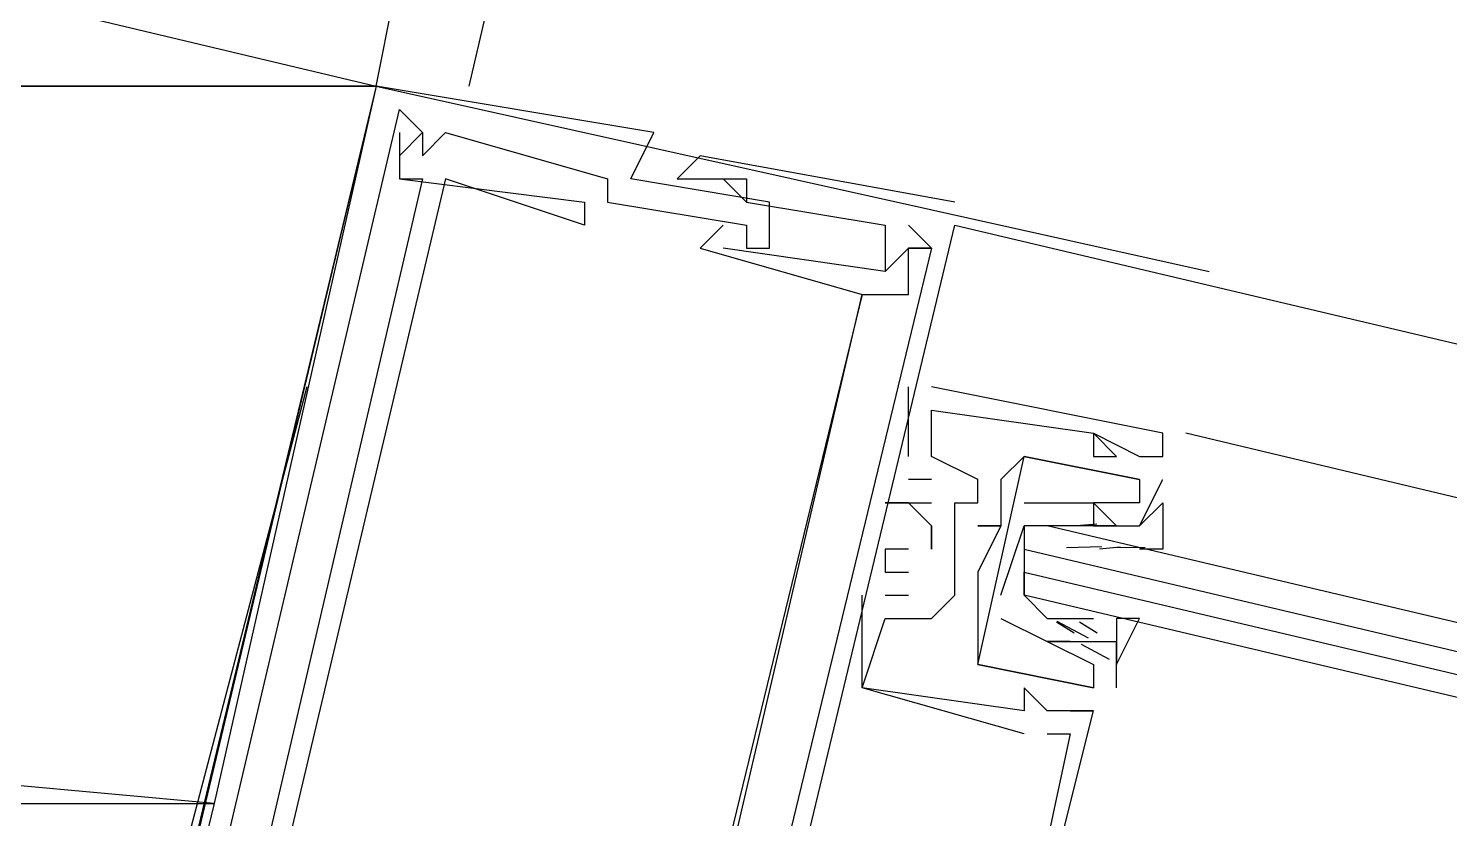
# Model space of a CAD drawing. Header units: feet. Extents: x -84 to 198, y -22 to 181.
# Drawn here: x 77.373 to 78.192, y 17.809 to 18.264 of the extents above; entities that cross this region are included whole.
import ezdxf

# ---------------------------------------------------------------- set-up
doc = ezdxf.new("R2010")
doc.units = ezdxf.units.FT
doc.layers.add('A-LINEA', color=7, linetype='CONTINUOUS')
doc.layers.add('A-MURO-CONCRETO', color=8, linetype='CONTINUOUS')

msp = doc.modelspace()

# ---------------------------------------------------------------- linework, layer by layer
at = {"layer": 'A-LINEA'}
for p, q in [((77.6667, 18.4044), (77.6267, 18.2311)), ((77.5733, 18.2311), (77.6, 18.3644)), ((77.5733, 18.2311), (78.0533, 18.1244)), ((77.5733, 18.2311), (77.5733, 18.2311)), ((77.5733, 18.2311), (77.5733, 18.2311)), ((77.5733, 18.2311), (77.5733, 18.2311)), ((77.5867, 18.2178), (77.5867, 18.2178)), ((77.5867, 18.2178), (77.5867, 18.2178)), ((77.5867, 18.2178), (77.5867, 18.2178)), ((77.5867, 18.2178), (77.5867, 18.2178)), ((77.5867, 18.2178), (77.5867, 18.2178)), ((77.5867, 18.2178), (77.5867, 18.2178)), ((77.5867, 18.2044), (77.5867, 18.2044)), ((77.5867, 18.2044), (77.5867, 18.2044)), ((77.5867, 18.2044), (77.5867, 18.2044)), ((77.6, 18.2044), (77.6, 18.2044)), ((77.6, 18.2044), (77.6, 18.2044)), ((77.6, 18.2044), (77.6, 18.2044)), ((77.6, 18.2044), (77.6, 18.2044)), ((77.6, 18.2044), (77.6, 18.2044)), ((77.6, 18.2044), (77.6, 18.2044)), ((77.6133, 18.2044), (77.6133, 18.2044)), ((77.6133, 18.2044), (77.6133, 18.2044)), ((77.6133, 18.2044), (77.6133, 18.2044)), ((77.7333, 18.2044), (77.7333, 18.2044)), ((77.7333, 18.2044), (77.7333, 18.2044)), ((77.7333, 18.2044), (77.7333, 18.2044)), ((77.5867, 18.1911), (77.5867, 18.1911)), ((77.5867, 18.1911), (77.5867, 18.1911)), ((77.5867, 18.1911), (77.5867, 18.1911)), ((77.6, 18.1911), (77.6, 18.1911)), ((77.6, 18.1911), (77.6, 18.1911)), ((77.6, 18.1911), (77.6, 18.1911)), ((77.76, 18.1911), (77.76, 18.1911)), ((77.76, 18.1911), (77.76, 18.1911)), ((77.76, 18.1911), (77.76, 18.1911)), ((77.5867, 18.1778), (77.5867, 18.1778)), ((77.5867, 18.1778), (77.5867, 18.1778)), ((77.5867, 18.1778), (77.5867, 18.1778)), ((77.5867, 18.1778), (77.5867, 18.1778)), ((77.5867, 18.1778), (77.5867, 18.1778)), ((77.5867, 18.1778), (77.5867, 18.1778)), ((77.6, 18.1778), (77.6, 18.1778)), ((77.6, 18.1778), (77.6, 18.1778)), ((77.6, 18.1778), (77.6, 18.1778)), ((77.6133, 18.1778), (77.6133, 18.1778)), ((77.6133, 18.1778), (77.6133, 18.1778)), ((77.6133, 18.1778), (77.6133, 18.1778)), ((77.7067, 18.1778), (77.7067, 18.1778)), ((77.7067, 18.1778), (77.7067, 18.1778)), ((77.7067, 18.1778), (77.7067, 18.1778)), ((77.72, 18.1778), (77.72, 18.1778)), ((77.72, 18.1778), (77.72, 18.1778)), ((77.72, 18.1778), (77.72, 18.1778)), ((77.7467, 18.1778), (77.7467, 18.1778)), ((77.7467, 18.1778), (77.7467, 18.1778)), ((77.7467, 18.1778), (77.7467, 18.1778)), ((77.76, 18.1778), (77.76, 18.1778)), ((77.76, 18.1778), (77.76, 18.1778)), ((77.76, 18.1778), (77.76, 18.1778)), ((77.7733, 18.1778), (77.7733, 18.1778)), ((77.7733, 18.1778), (77.7733, 18.1778)), ((77.7733, 18.1778), (77.7733, 18.1778)), ((77.7867, 18.1778), (77.7867, 18.1778)), ((77.7867, 18.1778), (77.7867, 18.1778)), ((77.7867, 18.1778), (77.7867, 18.1778)), ((77.6933, 18.1644), (77.6933, 18.1644)), ((77.6933, 18.1644), (77.6933, 18.1644)), ((77.6933, 18.1644), (77.6933, 18.1644)), ((77.7067, 18.1644), (77.7067, 18.1644)), ((77.7067, 18.1644), (77.7067, 18.1644)), ((77.7067, 18.1644), (77.7067, 18.1644)), ((77.7867, 18.1644), (77.7867, 18.1644)), ((77.7867, 18.1644), (77.7867, 18.1644)), ((77.7867, 18.1644), (77.7867, 18.1644)), ((77.7867, 18.1644), (77.7867, 18.1644)), ((77.7867, 18.1644), (77.7867, 18.1644)), ((77.7867, 18.1644), (77.7867, 18.1644)), ((77.8, 18.1644), (77.8, 18.1644)), ((77.8, 18.1644), (77.8, 18.1644)), ((77.8, 18.1644), (77.8, 18.1644)), ((77.9067, 18.1644), (77.9067, 18.1644)), ((77.9067, 18.1644), (77.9067, 18.1644)), ((77.9067, 18.1644), (77.9067, 18.1644)), ((77.6933, 18.1511), (77.6933, 18.1511)), ((77.6933, 18.1511), (77.6933, 18.1511)), ((77.6933, 18.1511), (77.6933, 18.1511)), ((77.7733, 18.1511), (77.7733, 18.1511)), ((77.7733, 18.1511), (77.7733, 18.1511)), ((77.7733, 18.1511), (77.7733, 18.1511)), ((77.7867, 18.1511), (77.7867, 18.1511)), ((77.7867, 18.1511), (77.7867, 18.1511)), ((77.7867, 18.1511), (77.7867, 18.1511)), ((77.8667, 18.1511), (77.8667, 18.1511)), ((77.8667, 18.1511), (77.8667, 18.1511)), ((77.8667, 18.1511), (77.8667, 18.1511)), ((77.88, 18.1511), (77.8933, 18.1378)), ((77.88, 18.1511), (77.88, 18.1511)), ((77.88, 18.1511), (77.8933, 18.1378)), ((77.88, 18.1511), (77.88, 18.1511)), ((77.88, 18.1511), (77.8933, 18.1378)), ((77.88, 18.1511), (77.88, 18.1511)), ((77.9067, 18.1511), (77.9067, 18.1511)), ((77.9067, 18.1511), (77.9067, 18.1511)), ((77.9067, 18.1511), (85.0133, 16.4711)), ((77.9067, 18.1511), (77.9067, 18.1511)), ((77.76, 18.1378), (77.76, 18.1378)), ((77.76, 18.1378), (77.76, 18.1378)), ((77.76, 18.1378), (77.76, 18.1378)), ((77.7733, 18.1378), (77.7733, 18.1378)), ((77.7733, 18.1378), (77.7733, 18.1378)), ((77.7733, 18.1378), (77.7733, 18.1378)), ((77.7867, 18.1378), (77.7867, 18.1378)), ((77.8933, 18.1378), (77.7867, 17.6978)), ((77.7867, 18.1378), (77.7867, 18.1378)), ((77.8933, 18.1378), (77.7867, 17.6978)), ((77.7867, 18.1378), (77.7867, 18.1378)), ((77.8933, 18.1378), (77.7867, 17.6978)), ((77.8, 18.1378), (77.8, 18.1378)), ((77.8, 18.1378), (77.8, 18.1378)), ((77.8, 18.1378), (77.8, 18.1378)), ((77.88, 18.1378), (77.88, 18.1378)), ((77.88, 18.1378), (77.88, 18.1378)), ((77.88, 18.1378), (77.88, 18.1378)), ((77.88, 18.1378), (77.88, 18.1378)), ((77.88, 18.1378), (77.88, 18.1378)), ((77.88, 18.1378), (77.88, 18.1378)), ((77.88, 18.1378), (77.88, 18.1378)), ((77.88, 18.1378), (77.88, 18.1378)), ((77.88, 18.1378), (77.88, 18.1378)), ((77.8933, 18.1378), (77.8933, 18.1378)), ((77.8933, 18.1378), (77.8933, 18.1378)), ((77.8933, 18.1378), (77.8933, 18.1378)), ((77.8667, 18.1244), (77.8667, 18.1244)), ((77.8667, 18.1244), (77.8667, 18.1244)), ((77.8667, 18.1244), (77.8667, 18.1244)), ((77.8667, 18.1244), (77.8667, 18.1244)), ((77.8667, 18.1244), (77.8667, 18.1244)), ((77.8667, 18.1244), (77.8667, 18.1244)), ((77.8533, 18.1111), (77.8533, 18.1111)), ((77.8533, 18.1111), (77.8533, 18.1111)), ((77.8533, 18.1111), (77.8533, 18.1111)), ((77.8533, 18.1111), (77.8533, 18.1111)), ((77.8533, 18.1111), (77.8533, 18.1111)), ((77.8533, 18.1111), (77.8533, 18.1111)), ((77.88, 18.1111), (77.88, 18.1111)), ((77.88, 18.1111), (77.88, 18.1111)), ((77.88, 18.1111), (77.88, 18.1111)), ((77.88, 18.0578), (77.88, 18.0578)), ((77.88, 18.0578), (77.88, 18.0578)), ((77.88, 18.0578), (77.88, 18.0578)), ((77.8933, 18.0578), (77.8933, 18.0578)), ((77.8933, 18.0578), (77.8933, 18.0578)), ((77.8933, 18.0578), (77.8933, 18.0578)), ((77.8933, 18.0444), (77.8933, 18.0444)), ((77.8933, 18.0444), (77.8933, 18.0444)), ((77.8933, 18.0444), (77.8933, 18.0444)), ((77.8933, 18.0444), (77.8933, 18.0444)), ((77.8933, 18.0444), (77.8933, 18.0444)), ((77.8933, 18.0444), (77.8933, 18.0444)), ((77.9867, 18.0311), (77.9867, 18.0311)), ((77.9867, 18.0311), (77.9867, 18.0311)), ((77.9867, 18.0311), (77.9867, 18.0311)), ((77.9867, 18.0311), (77.9867, 18.0311)), ((77.9867, 18.0311), (77.9867, 18.0311)), ((77.9867, 18.0311), (77.9867, 18.0311)), ((78.0267, 18.0311), (78.0267, 18.0311)), ((78.0267, 18.0311), (78.0267, 18.0311)), ((78.0267, 18.0311), (78.0267, 18.0311)), ((79.6667, 17.6444), (78.04, 18.0311)), ((77.88, 18.0178), (77.88, 18.0178)), ((77.88, 18.0178), (77.88, 18.0178)), ((77.88, 18.0178), (77.88, 18.0178)), ((77.8933, 18.0178), (77.8933, 18.0178)), ((77.8933, 18.0178), (77.8933, 18.0178)), ((77.8933, 18.0178), (77.8933, 18.0178)), ((77.9467, 18.0178), (77.9467, 18.0178)), ((77.9467, 18.0178), (77.9467, 18.0178)), ((77.9467, 18.0178), (77.9467, 18.0178)), ((77.9467, 18.0178), (77.9467, 18.0178)), ((77.9867, 18.0178), (77.9867, 18.0178)), ((77.9867, 18.0178), (77.9867, 18.0178)), ((77.9867, 18.0178), (77.9867, 18.0178)), ((78, 18.0178), (78, 18.0178)), ((78, 18.0178), (78, 18.0178)), ((78, 18.0178), (78, 18.0178)), ((78.0133, 18.0178), (78.0133, 18.0178)), ((78.0133, 18.0178), (78.0133, 18.0178)), ((78.0133, 18.0178), (78.0133, 18.0178)), ((78.0267, 18.0178), (78.0267, 18.0178)), ((78.0267, 18.0178), (78.0267, 18.0178)), ((78.0267, 18.0178), (78.0267, 18.0178)), ((77.8933, 18.0044), (77.88, 18.0044)), ((77.88, 18.0044), (77.88, 18.0044)), ((77.8933, 18.0044), (77.88, 18.0044)), ((77.88, 18.0044), (77.88, 18.0044)), ((77.8933, 18.0044), (77.88, 18.0044)), ((77.88, 18.0044), (77.88, 18.0044)), ((77.8933, 18.0044), (77.8933, 18.0044)), ((77.8933, 18.0044), (77.8933, 18.0044)), ((77.8933, 18.0044), (77.8933, 18.0044)), ((77.92, 18.0044), (77.92, 18.0044)), ((77.92, 18.0044), (77.92, 18.0044)), ((77.92, 18.0044), (77.92, 18.0044)), ((77.9333, 18.0044), (77.9333, 18.0044)), ((77.9333, 18.0044), (77.9333, 18.0044)), ((78.0133, 17.9778), (78.0267, 18.0044)), ((78.0133, 18.0044), (78.0133, 18.0044)), ((78.0133, 18.0044), (78.0133, 18.0044)), ((78.0133, 17.9778), (78.0267, 18.0044)), ((78.0133, 18.0044), (78.0133, 18.0044)), ((78.0133, 18.0044), (78.0133, 18.0044)), ((78.0267, 18.0044), (78.0267, 18.0044)), ((78.0267, 18.0044), (78.0267, 18.0044)), ((77.8667, 17.9911), (77.8667, 17.9911)), ((77.8667, 17.9911), (77.8667, 17.9911)), ((77.8667, 17.9911), (77.8667, 17.9911)), ((77.88, 17.9911), (77.88, 17.9911)), ((77.88, 17.9911), (77.88, 17.9911)), ((77.88, 17.9911), (77.88, 17.9911)), ((77.8933, 17.9911), (77.8933, 17.9911)), ((77.8933, 17.9911), (77.8933, 17.9911)), ((77.8933, 17.9911), (77.8933, 17.9911)), ((77.9067, 17.9911), (77.9067, 17.9911)), ((77.9067, 17.9911), (77.9067, 17.9911)), ((77.9067, 17.9911), (77.9067, 17.9911)), ((77.92, 17.9911), (77.92, 17.9911)), ((77.92, 17.9911), (77.92, 17.9911)), ((77.92, 17.9911), (77.92, 17.9911)), ((77.9733, 17.9911), (77.9733, 17.9911)), ((77.9733, 17.9911), (77.9733, 17.9911)), ((77.9733, 17.9911), (77.9733, 17.9911)), ((77.9733, 17.9911), (77.9733, 17.9911)), ((77.9867, 17.9911), (77.9867, 17.9911)), ((77.9867, 17.9911), (77.9867, 17.9911)), ((77.9867, 17.9911), (77.9867, 17.9911)), ((77.9867, 17.9911), (77.9867, 17.9911)), ((78.0133, 17.9911), (78.0133, 17.9911)), ((78.0133, 17.9911), (78.0133, 17.9911)), ((77.8933, 17.9778), (77.8933, 17.9778)), ((77.8933, 17.9778), (77.8933, 17.9778)), ((77.8933, 17.9778), (77.8933, 17.9778)), ((77.92, 17.9778), (77.92, 17.9778)), ((77.92, 17.9778), (77.92, 17.9778)), ((77.9333, 17.9778), (77.9333, 17.9778)), ((77.9333, 17.9778), (77.9333, 17.9778)), ((77.9333, 17.9378), (77.9467, 17.9778)), ((77.9333, 17.9778), (77.9333, 17.9778)), ((77.9333, 17.9778), (77.9333, 17.9778)), ((77.9733, 17.9778), (77.9733, 17.9778)), ((77.9769, 17.9779), (77.9887, 17.9789)), ((77.9867, 17.9778), (77.9867, 17.9778)), ((77.9867, 17.9778), (77.9867, 17.9778)), ((78, 17.9778), (77.9867, 17.9778)), ((77.9867, 17.9778), (77.9867, 17.9778)), ((78, 17.9778), (78, 17.9778)), ((78, 17.9778), (78, 17.9778)), ((78.0133, 17.9778), (78.0133, 17.9778)), ((78.0133, 17.9778), (78.0133, 17.9778)), ((77.8667, 17.9644), (77.8667, 17.9644)), ((77.8667, 17.9644), (77.8667, 17.9644)), ((77.8667, 17.9644), (77.8667, 17.9644)), ((77.88, 17.9644), (77.88, 17.9644)), ((77.88, 17.9644), (77.88, 17.9644)), ((77.88, 17.9644), (77.88, 17.9644)), ((77.8933, 17.9644), (77.8933, 17.9644)), ((77.8933, 17.9644), (77.8933, 17.9644)), ((77.8933, 17.9644), (77.8933, 17.9644)), ((77.9067, 17.9644), (77.9067, 17.9644)), ((77.9067, 17.9644), (77.9067, 17.9644)), ((77.9067, 17.9644), (77.9067, 17.9644)), ((77.9467, 17.9644), (77.9467, 17.9511)), ((77.9711, 17.9653), (77.9915, 17.9659)), ((77.9902, 17.9646), (78.0021, 17.9656)), ((77.9982, 17.9652), (78.0165, 17.9655)), ((77.8667, 17.9511), (77.8667, 17.9511)), ((77.8667, 17.9511), (77.8667, 17.9511)), ((77.8667, 17.9511), (77.8667, 17.9511)), ((77.88, 17.9511), (77.88, 17.9511)), ((77.88, 17.9511), (77.88, 17.9511)), ((77.88, 17.9511), (77.88, 17.9511)), ((77.92, 17.9511), (77.92, 17.9511)), ((77.92, 17.9511), (77.92, 17.9511)), ((77.8533, 17.9378), (77.8533, 17.9378)), ((77.8533, 17.9378), (77.8533, 17.9378)), ((77.8533, 17.9378), (77.8533, 17.9378)), ((77.8667, 17.9378), (77.8667, 17.9378)), ((77.8667, 17.9378), (77.8667, 17.9378)), ((77.8667, 17.9378), (77.8667, 17.9378)), ((77.88, 17.9378), (77.88, 17.9378)), ((77.88, 17.9378), (77.88, 17.9378)), ((77.88, 17.9378), (77.88, 17.9378)), ((77.9067, 17.9378), (77.9067, 17.9378)), ((77.9067, 17.9378), (77.9067, 17.9378)), ((77.9067, 17.9378), (77.9067, 17.9378)), ((77.92, 17.9378), (77.92, 17.9378)), ((77.92, 17.9378), (77.92, 17.9378)), ((77.9467, 17.9378), (77.9467, 17.9378)), ((77.8667, 17.9244), (77.8667, 17.9244)), ((77.8667, 17.9244), (77.8667, 17.9244)), ((77.8667, 17.9244), (77.8667, 17.9244)), ((77.8667, 17.9244), (77.8667, 17.9244)), ((77.8667, 17.9244), (77.8667, 17.9244)), ((77.8667, 17.9244), (77.8667, 17.9244)), ((77.8933, 17.9244), (77.8933, 17.9244)), ((77.8933, 17.9244), (77.8933, 17.9244)), ((77.8933, 17.9244), (77.8933, 17.9244)), ((77.92, 17.9244), (77.92, 17.9244)), ((77.92, 17.9244), (77.92, 17.9244)), ((77.96, 17.9244), (77.96, 17.9244)), ((77.9756, 17.916), (77.9654, 17.9222)), ((77.9838, 17.9131), (77.9658, 17.9227)), ((77.9733, 17.9244), (77.9867, 17.9244)), ((77.9733, 17.9244), (77.9733, 17.9244)), ((77.9889, 17.916), (77.9787, 17.9222)), ((77.96, 17.9111), (77.96, 17.9111)), ((77.96, 17.9111), (77.96, 17.9111)), ((77.9733, 17.9111), (77.9733, 17.9111)), ((77.9733, 17.9111), (77.9733, 17.9111)), ((77.9959, 17.9008), (77.9797, 17.9093)), ((77.9867, 17.9111), (77.9867, 17.9111)), ((77.9867, 17.9111), (77.9867, 17.9111)), ((78, 17.8844), (78, 17.9111)), ((78, 17.9111), (78, 17.9111)), ((78, 17.8844), (78, 17.9111)), ((78, 17.9111), (78, 17.9111)), ((77.92, 17.8978), (77.92, 17.8978)), ((77.92, 17.8978), (77.92, 17.8978)), ((77.9867, 17.8978), (77.9867, 17.8978)), ((77.9867, 17.8978), (77.9867, 17.8978)), ((77.8533, 17.8844), (77.8533, 17.8844)), ((77.8533, 17.8844), (77.8533, 17.8844)), ((77.8533, 17.8844), (77.8533, 17.8844)), ((77.8533, 17.8844), (77.8533, 17.8844)), ((77.8533, 17.8844), (77.8533, 17.8844)), ((77.8533, 17.8844), (77.8533, 17.8844)), ((77.9467, 17.8844), (77.9467, 17.8844)), ((77.9467, 17.8844), (77.9467, 17.8844)), ((77.9467, 17.8844), (77.9467, 17.8844)), ((77.9867, 17.8844), (77.9867, 17.8844)), ((77.9867, 17.8844), (77.9867, 17.8844)), ((77.9867, 17.8844), (77.9867, 17.8844)), ((77.9867, 17.8844), (77.9867, 17.8844)), ((78, 17.8844), (78, 17.8844)), ((78, 17.8844), (78, 17.8844)), ((77.9467, 17.8711), (77.9467, 17.8711)), ((77.9467, 17.8711), (77.9467, 17.8711)), ((77.9467, 17.8711), (77.9467, 17.8711)), ((77.9467, 17.8711), (77.9467, 17.8711)), ((77.9467, 17.8711), (77.9467, 17.8711)), ((77.9467, 17.8711), (77.9467, 17.8711)), ((77.96, 17.8711), (77.96, 17.8711)), ((77.96, 17.8711), (77.96, 17.8711)), ((77.96, 17.8711), (77.96, 17.8711)), ((77.9733, 17.8711), (77.9733, 17.8711)), ((77.9733, 17.8711), (77.9733, 17.8711)), ((77.9733, 17.8711), (77.9733, 17.8711)), ((77.9733, 17.8711), (77.9733, 17.8711)), ((77.9733, 17.8711), (77.9733, 17.8711)), ((77.9733, 17.8711), (77.9733, 17.8711)), ((77.9867, 17.8711), (77.9867, 17.8711)), ((77.9867, 17.8711), (77.9867, 17.8711)), ((77.9867, 17.8711), (77.9867, 17.8711)), ((77.9867, 17.8711), (77.9867, 17.8711)), ((77.9867, 17.8711), (77.9867, 17.8711)), ((77.9867, 17.8711), (77.9867, 17.8711)), ((77.9467, 17.8578), (77.9467, 17.8578)), ((77.9467, 17.8578), (77.9467, 17.8578)), ((77.9467, 17.8578), (77.9467, 17.8578)), ((77.96, 17.8578), (77.96, 17.8578)), ((77.96, 17.8578), (77.96, 17.8578)), ((77.96, 17.8578), (77.96, 17.8578)), ((77.9733, 17.8578), (77.9733, 17.8578)), ((77.9733, 17.8578), (77.9733, 17.8578)), ((77.9733, 17.8578), (77.9733, 17.8578))]:
    msp.add_line(p, q, dxfattribs=at)
for points in [[(77.5733, 18.2311), (77.2267, 16.7778), (72.8533, 17.8178), (73.2, 19.2711), (77.5733, 18.2311)], [(77.5067, 17.7511), (77.5067, 17.7644), (77.4933, 17.7644), (77.48, 17.7644), (77.5867, 18.2178), (77.6, 18.2044), (77.6, 18.1911), (77.6133, 18.2044), (77.7067, 18.1778), (77.7067, 18.1644), (77.7867, 18.1511), (77.7867, 18.1378), (77.8, 18.1378), (77.8, 18.1644), (77.72, 18.1778), (77.7333, 18.2044), (77.5733, 18.2311), (77.4133, 17.5644), (77.4267, 17.5511)], [(77.5067, 17.7511), (77.5067, 17.7644), (77.4933, 17.7644), (77.48, 17.7644), (77.5867, 18.2178), (77.6, 18.2044), (77.6, 18.1911), (77.6133, 18.2044), (77.7067, 18.1778), (77.7067, 18.1644), (77.7867, 18.1511), (77.7867, 18.1378), (77.8, 18.1378), (77.8, 18.1644), (77.72, 18.1778), (77.7333, 18.2044), (77.5733, 18.2311), (77.4133, 17.5644), (77.4267, 17.5511)], [(77.5067, 17.7511), (77.5067, 17.7644), (77.4933, 17.7644), (77.48, 17.7644), (77.5867, 18.2178), (77.6, 18.2044), (77.6, 18.1911), (77.6133, 18.2044), (77.7067, 18.1778), (77.7067, 18.1644), (77.7867, 18.1511), (77.7867, 18.1378), (77.8, 18.1378), (77.8, 18.1644), (77.72, 18.1778), (77.7333, 18.2044), (77.5733, 18.2311), (77.4133, 17.5644), (77.4267, 17.5511)], [(77.5867, 18.1911), (77.6, 18.2044), (77.5867, 18.2178)], [(77.5867, 18.1911), (77.6, 18.2044), (77.5867, 18.2178)], [(77.5867, 18.1911), (77.6, 18.2044), (77.5867, 18.2178)], [(77.5867, 18.2044), (77.5867, 18.1778), (77.6, 18.1778), (77.5067, 17.7778), (77.4933, 17.7778), (77.4933, 17.7644), (77.5067, 17.7644), (77.48, 17.6711)], [(77.5867, 18.2044), (77.5867, 18.1778), (77.6, 18.1778), (77.5067, 17.7778), (77.4933, 17.7778), (77.4933, 17.7644), (77.5067, 17.7644), (77.48, 17.6711)], [(77.5867, 18.2044), (77.5867, 18.1778), (77.6, 18.1778), (77.5067, 17.7778), (77.4933, 17.7778), (77.4933, 17.7644), (77.5067, 17.7644), (77.48, 17.6711)], [(77.9067, 18.1644), (77.76, 18.1911), (77.7467, 18.1778), (77.76, 18.1778), (77.7867, 18.1778), (77.7867, 18.1644), (77.7733, 18.1778)], [(77.9067, 18.1644), (77.76, 18.1911), (77.7467, 18.1778), (77.76, 18.1778), (77.7867, 18.1778), (77.7867, 18.1644), (77.7733, 18.1778)], [(77.9067, 18.1644), (77.76, 18.1911), (77.7467, 18.1778), (77.76, 18.1778), (77.7867, 18.1778), (77.7867, 18.1644), (77.7733, 18.1778)], [(77.5867, 18.1778), (77.6933, 18.1644), (77.6933, 18.1511), (77.6133, 18.1778), (77.4933, 17.6711), (77.5733, 17.6578), (77.5733, 17.6578)], [(77.5867, 18.1778), (77.6933, 18.1644), (77.6933, 18.1511), (77.6133, 18.1778), (77.4933, 17.6711), (77.5733, 17.6578), (77.5733, 17.6578)], [(77.5867, 18.1778), (77.6933, 18.1644), (77.6933, 18.1511), (77.6133, 18.1778), (77.4933, 17.6711), (77.5733, 17.6578), (77.5733, 17.6578)], [(77.7867, 18.1644), (77.8667, 18.1511), (77.8667, 18.1244), (77.88, 18.1378)], [(77.7867, 18.1644), (77.8667, 18.1511), (77.8667, 18.1244), (77.88, 18.1378)], [(77.7867, 18.1644), (77.8667, 18.1511), (77.8667, 18.1244), (77.88, 18.1378)], [(77.7733, 18.1511), (77.76, 18.1378), (77.8533, 18.1111), (77.7333, 17.6178), (77.64, 17.6444)], [(77.7733, 18.1511), (77.76, 18.1378), (77.8533, 18.1111), (77.7333, 17.6178), (77.64, 17.6444)], [(77.7733, 18.1511), (77.76, 18.1378), (77.8533, 18.1111), (77.7333, 17.6178), (77.64, 17.6444)], [(77.7467, 17.4978), (77.7467, 17.4844), (77.9067, 18.1511)], [(77.7467, 17.4978), (77.7467, 17.4844), (77.9067, 18.1511)], [(77.7467, 17.4978), (77.7467, 17.4844), (77.9067, 18.1511)], [(77.7333, 17.6178), (77.76, 17.7111), (77.7733, 17.6978), (77.7733, 17.7111), (77.76, 17.7111), (77.8533, 18.1111), (77.88, 18.1111), (77.88, 18.1378), (77.8933, 18.1378), (77.88, 18.1378), (77.8667, 18.1244), (77.7733, 18.1378)], [(77.7333, 17.6178), (77.76, 17.7111), (77.7733, 17.6978), (77.7733, 17.7111), (77.76, 17.7111), (77.8533, 18.1111), (77.88, 18.1111), (77.88, 18.1378), (77.8933, 18.1378), (77.88, 18.1378), (77.8667, 18.1244), (77.7733, 18.1378)], [(77.7333, 17.6178), (77.76, 17.7111), (77.7733, 17.6978), (77.7733, 17.7111), (77.76, 17.7111), (77.8533, 18.1111), (77.88, 18.1111), (77.88, 18.1378), (77.8933, 18.1378), (77.88, 18.1378), (77.8667, 18.1244), (77.7733, 18.1378)], [(77.5333, 18.0578), (77.4667, 17.8044), (76.8533, 17.7244)], [(77.9333, 17.6578), (77.9867, 17.8711), (77.9733, 17.8711), (77.9867, 17.8711), (77.9733, 17.8711), (77.96, 17.8711), (77.9467, 17.8844), (77.9467, 17.8711), (77.8533, 17.8844), (77.8667, 17.9244), (77.8933, 17.9244), (77.9067, 17.9378), (77.9067, 17.9644), (77.9067, 17.9911), (77.92, 17.9911), (77.92, 18.0044), (77.8933, 18.0178), (77.8933, 18.0444), (77.9867, 18.0311), (77.9867, 18.0178), (78, 18.0178), (77.9867, 18.0311), (78.0133, 18.0178), (78.0267, 18.0178), (78.0267, 18.0311), (77.8933, 18.0578)], [(77.9333, 17.6578), (77.9867, 17.8711), (77.9733, 17.8711), (77.9867, 17.8711), (77.9733, 17.8711), (77.96, 17.8711), (77.9467, 17.8844), (77.9467, 17.8711), (77.8533, 17.8844), (77.8667, 17.9244), (77.8933, 17.9244), (77.9067, 17.9378), (77.9067, 17.9644), (77.9067, 17.9911), (77.92, 17.9911), (77.92, 18.0044), (77.8933, 18.0178), (77.8933, 18.0444), (77.9867, 18.0311), (77.9867, 18.0178), (78, 18.0178), (77.9867, 18.0311), (78.0133, 18.0178), (78.0267, 18.0178), (78.0267, 18.0311), (77.8933, 18.0578)], [(77.9333, 17.6578), (77.9867, 17.8711), (77.9733, 17.8711), (77.9867, 17.8711), (77.9733, 17.8711), (77.96, 17.8711), (77.9467, 17.8844), (77.9467, 17.8711), (77.8533, 17.8844), (77.8667, 17.9244), (77.8933, 17.9244), (77.9067, 17.9378), (77.9067, 17.9644), (77.9067, 17.9911), (77.92, 17.9911), (77.92, 18.0044), (77.8933, 18.0178), (77.8933, 18.0444), (77.9867, 18.0311), (77.9867, 18.0178), (78, 18.0178), (77.9867, 18.0311), (78.0133, 18.0178), (78.0267, 18.0178), (78.0267, 18.0311), (77.8933, 18.0578)], [(77.88, 18.0178), (77.88, 18.0178), (77.88, 18.0578)], [(77.88, 18.0178), (77.88, 18.0178), (77.88, 18.0578)], [(77.88, 18.0178), (77.88, 18.0178), (77.88, 18.0578)], [(77.92, 17.8978), (77.9467, 18.0178), (78.0133, 18.0044), (78.0133, 17.9911), (77.9867, 17.9911)], [(78.0133, 18.0044), (77.9467, 18.0178), (77.9333, 18.0044), (77.9333, 17.9778), (77.92, 17.9778), (77.9333, 17.9778), (77.92, 17.9511), (77.92, 17.9378), (77.92, 17.9244), (77.92, 17.8978), (77.9867, 17.8844)], [(77.92, 17.8978), (77.9467, 18.0178), (78.0133, 18.0044), (78.0133, 17.9911), (77.9867, 17.9911)], [(78.0133, 18.0044), (77.9467, 18.0178), (77.9333, 18.0044), (77.9333, 17.9778), (77.92, 17.9778), (77.9333, 17.9778), (77.92, 17.9511), (77.92, 17.9378), (77.92, 17.9244), (77.92, 17.8978), (77.9867, 17.8844)], [(77.8933, 17.9778), (77.88, 17.9911), (77.8667, 17.9911), (77.8933, 17.9911), (77.8933, 17.9911)], [(77.8933, 17.9778), (77.88, 17.9911), (77.8667, 17.9911), (77.8933, 17.9911), (77.8933, 17.9911)], [(77.8933, 17.9778), (77.88, 17.9911), (77.8667, 17.9911), (77.8933, 17.9911), (77.8933, 17.9911)], [(77.9467, 17.9911), (77.9733, 17.9911), (77.9867, 17.9911), (78, 17.9778), (78.0133, 17.9778), (78.0267, 17.9911), (78.0267, 17.9644), (78.0133, 17.9644)], [(77.9867, 17.9911), (77.9867, 17.9778), (78, 17.9778), (78, 17.9778)], [(77.9867, 17.9911), (77.9867, 17.9778), (78, 17.9778), (78, 17.9778)], [(77.8933, 17.9644), (77.8933, 17.9778), (77.8933, 17.9644), (77.8933, 17.9778), (77.8933, 17.9644)], [(77.8933, 17.9644), (77.8933, 17.9778), (77.8933, 17.9644), (77.8933, 17.9778), (77.8933, 17.9644)], [(77.8933, 17.9644), (77.8933, 17.9778), (77.8933, 17.9644), (77.8933, 17.9778), (77.8933, 17.9644)], [(77.9867, 17.9778), (77.9733, 17.9778), (77.9467, 17.9778), (77.9467, 17.9378), (77.96, 17.9244), (77.9733, 17.9244)], [(79.6533, 17.5778), (77.96, 17.9778), (77.9467, 17.9778), (77.9467, 17.9644), (79.64, 17.5644)], [(77.88, 17.9644), (77.8667, 17.9644), (77.8667, 17.9511), (77.88, 17.9511)], [(77.88, 17.9644), (77.8667, 17.9644), (77.8667, 17.9511), (77.88, 17.9511)], [(77.88, 17.9644), (77.8667, 17.9644), (77.8667, 17.9511), (77.88, 17.9511)], [(79.64, 17.5378), (77.9467, 17.9378), (77.9467, 17.9511), (79.64, 17.5511)], [(77.9467, 17.8578), (77.8533, 17.8844), (77.8533, 17.8844), (77.8533, 17.9378)], [(77.9467, 17.8578), (77.8533, 17.8844), (77.8533, 17.8844), (77.8533, 17.9378)], [(77.9467, 17.8578), (77.8533, 17.8844), (77.8533, 17.8844), (77.8533, 17.9378)], [(77.8667, 17.9378), (77.88, 17.9378), (77.88, 17.9378)], [(77.8667, 17.9378), (77.88, 17.9378), (77.88, 17.9378)], [(77.8667, 17.9378), (77.88, 17.9378), (77.88, 17.9378)], [(77.9333, 17.9244), (77.96, 17.9111), (77.9733, 17.9111), (77.9867, 17.9111), (78, 17.9111), (78, 17.8978), (78.0133, 17.9244), (78, 17.9244), (78, 17.9111)], [(77.9733, 17.9111), (77.96, 17.9111), (77.9867, 17.8978), (77.9867, 17.8844), (77.92, 17.8978)], [(77.9733, 17.9111), (77.96, 17.9111), (77.9867, 17.8978), (77.9867, 17.8844), (77.92, 17.8978)], [(77.96, 17.8578), (77.9733, 17.8578), (77.9333, 17.6711), (77.8133, 17.6978), (77.8267, 17.7644)], [(77.96, 17.8578), (77.9733, 17.8578), (77.9333, 17.6711), (77.8133, 17.6978), (77.8267, 17.7644)], [(77.96, 17.8578), (77.9733, 17.8578), (77.9333, 17.6711), (77.8133, 17.6978), (77.8267, 17.7644)]]:
    msp.add_lwpolyline(points, dxfattribs=at)
at = {"layer": 'A-MURO-CONCRETO'}
for points in [[(73.2, 19.2711), (77.5733, 18.2311), (72.9467, 18.2311), (73.2, 19.2711), (73.2, 19.2711)], [(72.9467, 18.2311), (72.8533, 17.8178), (77.48, 17.8178), (72.9467, 18.2311)], [(72.9467, 18.2311), (77.5733, 18.2311), (77.48, 17.8178), (72.9467, 18.2311), (72.9467, 18.2311)], [(72.8533, 17.8178), (77.48, 17.8178), (77.2267, 16.7778), (72.8533, 17.8178), (72.8533, 17.8178)]]:
    msp.add_lwpolyline(points, dxfattribs=at)

doc.saveas('drawing.dxf')
